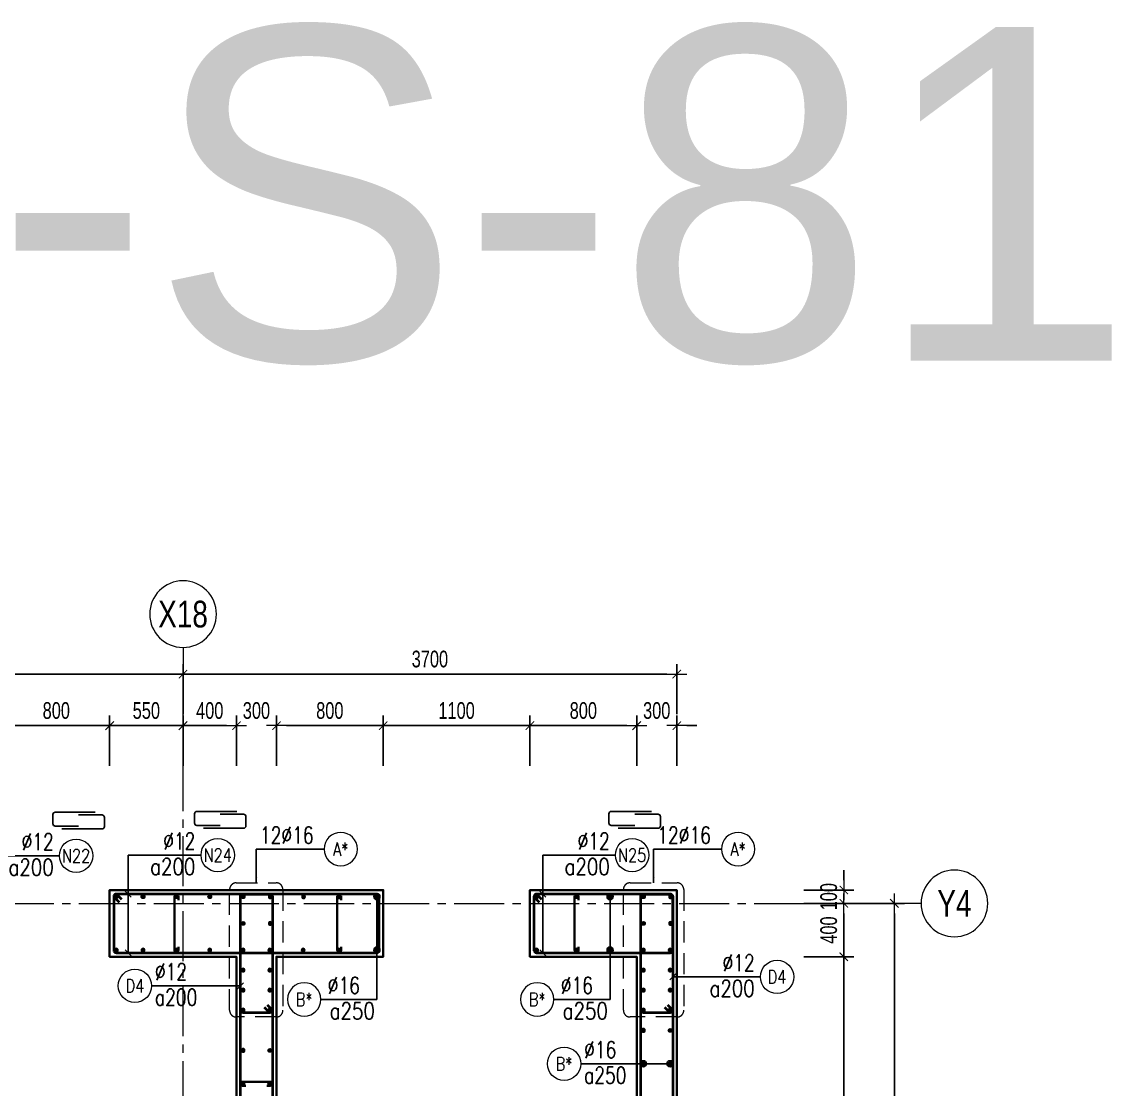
# Model space of a CAD drawing. Header units: millimetres. Extents: x 738475 to 1279438, y -34239 to 156422.
# Drawn here: x 1072451 to 1080688, y 71179 to 79174 of the extents above; entities that cross this region are included whole.
import ezdxf
from ezdxf.enums import TextEntityAlignment as Align

# ---------------------------------------------------------------- set-up
doc = ezdxf.new("R2010")
doc.units = ezdxf.units.MM
doc.header["$MEASUREMENT"] = 0
for name, pattern in [('HIDDEN2', [4.7625, 3.175, -1.5875]), ('HT_Dim Grid$0$CENTER2', [1.125, 0.75, -0.125, 0.125, -0.125]), ('HT_Grid$0$CENTER2', [1.125, 0.75, -0.125, 0.125, -0.125])]:
    doc.linetypes.add(name, pattern=pattern)
doc.layers.get('0').update_dxf_attribs({"lineweight": 20})
doc.layers.get('Defpoints').update_dxf_attribs({"color": 151, "lineweight": 9})
for name, color, linetype, lineweight in [('HT_Dim Grid$0$NDC_S_AXIS', 5, 'HT_Dim Grid$0$CENTER2', 13), ('HT_Dim Grid$0$NDC_S_SYMBOL', 1, 'Continuous', 15), ('HT_Dim Grid$0$NDC_S_TEXT SYMBOL', 7, 'Continuous', 20), ('HT_Grid$0$NDC_S_AXIS', 5, 'HT_Grid$0$CENTER2', 13), ('KC-LEADER', 153, 'Continuous', 18), ('KC-THEP', 6, 'Continuous', 40), ('NDC_S_DIM', 1, 'Continuous', 15), ('NDC_S_ENG TEXT', 2, 'Continuous', 20), ('NDC_S_HIDDEN', 8, 'HIDDEN2', 13), ('NDC_S_LEADER', 1, 'Continuous', 15), ('NDC_S_REBAR', 4, 'Continuous', 35), ('NDC_S_STIRRUP', 4, 'Continuous', 40), ('NDC_S_VN TEXT', 7, 'Continuous', 20), ('NDC_S_WALL', 6, 'Continuous', 35)]:
    doc.layers.add(name, color=color, linetype=linetype, lineweight=lineweight)
doc.layers.add('Leader', color=6, linetype='Continuous')
doc.layers.add('Ligature', color=1, linetype='Continuous')
doc.styles.add('HT_Dim Grid$0$NDC_ANNO', font='', dxfattribs={"width": 0.8})
doc.styles.add('NDC_DIM', font='', dxfattribs={"width": 0.75})
doc.styles.add('NDC_EN TXT', font='romans.shx', dxfattribs={"width": 0.8})
doc.styles.get("Standard").update_dxf_attribs({"font": 'arial.ttf'})
doc.styles.get('HT_Dim Grid$0$NDC_ANNO').set_extended_font_data('Dotum')
doc.styles.get('NDC_DIM').set_extended_font_data('Dotum')
doc.dimstyles.new('NDC_dim_30', dxfattribs={"dimscale": 30, "dimtxt": 2.5, "dimasz": 1.5, "dimexe": 1.5, "dimexo": 2.5, "dimgap": 1, "dimtad": 1, "dimdec": 0, "dimzin": 0, "dimdsep": 46, "dimtxsty": 'NDC_DIM', "dimblk": 'DIMMARK', "dimcen": 0.09, "dimdle": 1.2, "dimclrd": 1, "dimclre": 1, "dimclrt": 3, "dimadec": 0, "dimazin": 0, "dimtfac": 1, "dimtdec": 0, "dimtix": 1, "dimtofl": 0, "dimtmove": 0, "dimatfit": 3, "dimfxl": 6, "dimfxlon": 1, "dimtolj": 1, "dimtzin": 0, "dimarcsym": 0})
doc.dimstyles.new('NDC_dim_50', dxfattribs={"dimscale": 50, "dimtxt": 2.5, "dimasz": 1.5, "dimexe": 1.5, "dimexo": 2.5, "dimgap": 1, "dimtad": 1, "dimdec": 0, "dimzin": 0, "dimdsep": 46, "dimtxsty": 'NDC_DIM', "dimblk": 'DIMMARK', "dimcen": 0.09, "dimdle": 1.2, "dimclrd": 1, "dimclre": 1, "dimclrt": 3, "dimadec": 0, "dimazin": 0, "dimtfac": 1, "dimtdec": 0, "dimtix": 1, "dimtofl": 0, "dimtmove": 0, "dimatfit": 3, "dimfxl": 6, "dimfxlon": 1, "dimtolj": 1, "dimtzin": 0, "dimarcsym": 0})

# ---------------------------------------------------------------- blocks, each defined once
blk = doc.blocks.new('THEP')
at = {"layer": 'KC-LEADER', "color": 6}
blk.add_circle((0, 0), 14, dxfattribs=at)
at = {"layer": 'KC-THEP'}
for p, q in [((-14, 0), (14, 0)), ((9.9, 9.9), (-9.9, -9.9)), ((-9.9, 9.9), (9.9, -9.9)), ((0, 14), (0, -14))]:
    blk.add_line(p, q, dxfattribs=at)
blk = doc.blocks.new('DIMMARK')
at = {"layer": 'NDC_S_DIM', "color": 1}
blk.add_line((-1.5, 0), (1, 0), dxfattribs=at)
at = {"layer": 'NDC_S_DIM', "color": 2, "const_width": 0.1}
blk.add_lwpolyline([(-0.42, -0.42), (0.42, 0.42)], dxfattribs=at)
blk = doc.blocks.new('*U13')
blk.add_circle((-2.5, 0), 2.5)
at = {"layer": 'NDC_S_VN TEXT', "color": 3, "style": 'NDC_EN TXT', "width": 0.75}
blk.add_attdef('DK1', (0.5, 0.85), '', height=2.5, dxfattribs=at)
at = {"layer": 'NDC_S_VN TEXT', "color": 7, "style": 'NDC_EN TXT', "width": 0.8}
blk.add_attdef('SH2', text='', height=2, dxfattribs=at).set_placement((-2.5, 0), align=Align.MIDDLE)
blk = doc.blocks.new('*U10')
blk.add_circle((2.5, 0), 2.5)
at = {"layer": 'NDC_S_VN TEXT', "color": 3, "style": 'NDC_EN TXT'}
for tag, width, p in [('DK2', 0.75, (-0.85, 0.85)), ('KC2', 0.8, (-0.85, -2.97))]:
    blk.add_attdef(tag, text='', height=2.5, dxfattribs=dict(at, width=width)).set_placement(p, align=Align.RIGHT)
at = {"layer": 'NDC_S_VN TEXT', "color": 7, "style": 'NDC_EN TXT', "width": 0.8}
blk.add_attdef('SH3', text='', height=2, dxfattribs=at).set_placement((2.5, 0), align=Align.MIDDLE)
blk = doc.blocks.new('*U11')
blk.add_circle((-2.5, 0), 2.5)
at = {"layer": 'NDC_S_VN TEXT', "color": 3, "style": 'NDC_EN TXT', "width": 0.75}
for tag, p in [('DK1', (0.5, 0.85)), ('KC1', (0.5, -2.97))]:
    blk.add_attdef(tag, p, '', height=2.5, dxfattribs=at)
at = {"layer": 'NDC_S_VN TEXT', "color": 7, "style": 'NDC_EN TXT', "width": 0.8}
blk.add_attdef('SH2', text='', height=2, dxfattribs=at).set_placement((-2.5, 0), align=Align.MIDDLE)
blk = doc.blocks.new('*D662')
at = {"layer": 'Defpoints', "color": 0, "transparency": 16777216}
for p in [(1073658.2, 74287.6), (1073658.2, 73384.5), (1063069.3, 72590.3)]:
    blk.add_point(p, dxfattribs=at)
at = {"layer": 'NDC_S_DIM', "color": 1, "lineweight": -2, "transparency": 16777216}
for p, q in [((1063069.3, 73987.6), (1063069.3, 74362.6)), ((1073658.2, 73987.6), (1073658.2, 74362.6)), ((1063144.3, 74287.6), (1073583.2, 74287.6))]:
    blk.add_line(p, q, dxfattribs=at)
at = {"layer": 'NDC_S_DIM', "color": 1, "lineweight": -2, "transparency": 16777216, "xscale": 75, "yscale": 75, "zscale": 75, "rotation": 180}
blk.add_blockref('DIMMARK', (1063069.3, 74287.6), dxfattribs=at)
at = {"layer": 'NDC_S_DIM', "color": 1, "lineweight": -2, "transparency": 16777216, "xscale": 75, "yscale": 75, "zscale": 75}
blk.add_blockref('DIMMARK', (1073658.2, 74287.6), dxfattribs=at)
at = {"layer": 'NDC_S_DIM', "color": 3, "transparency": 16777216, "insert": (1068363.8, 74400.1), "char_height": 125, "attachment_point": 5, "style": 'NDC_DIM'}
blk.add_mtext('\\A1;10589', dxfattribs=at)
blk = doc.blocks.new('*D663')
at = {"layer": 'Defpoints', "color": 0, "transparency": 16777216}
for p in [(1077358.2, 72670), (1078610, 72670), (1077358.2, 72570)]:
    blk.add_point(p, dxfattribs=at)
at = {"layer": 'NDC_S_DIM', "color": 1, "lineweight": -2, "transparency": 16777216}
for p, q in [((1078610, 72745), (1078610, 72820)), ((1078310, 72670), (1078685, 72670)), ((1078310, 72570), (1078685, 72570)), ((1078610, 72495), (1078610, 72420))]:
    blk.add_line(p, q, dxfattribs=at)
at = {"layer": 'NDC_S_DIM', "color": 1, "lineweight": -2, "transparency": 16777216, "xscale": 75, "yscale": 75, "zscale": 75}
for p, rotation in [((1078610, 72670), 270), ((1078610, 72570), 90)]:
    blk.add_blockref('DIMMARK', p, dxfattribs=dict(at, rotation=rotation))
at = {"layer": 'NDC_S_DIM', "color": 3, "transparency": 16777216, "insert": (1078497.4, 72620), "char_height": 125, "attachment_point": 5, "rotation": 90, "style": 'NDC_DIM'}
blk.add_mtext('\\A1;100', dxfattribs=at)
blk = doc.blocks.new('*D664')
at = {"layer": 'Defpoints', "color": 0, "transparency": 16777216}
for p in [(1077358.2, 72570), (1078989.1, 72570), (1077358.2, 63570)]:
    blk.add_point(p, dxfattribs=at)
at = {"layer": 'NDC_S_DIM', "color": 1, "lineweight": -2, "transparency": 16777216}
for p, q in [((1078689.1, 72570), (1079064.1, 72570)), ((1078989.1, 63645), (1078989.1, 72495)), ((1078689.1, 63570), (1079064.1, 63570))]:
    blk.add_line(p, q, dxfattribs=at)
at = {"layer": 'NDC_S_DIM', "color": 1, "lineweight": -2, "transparency": 16777216, "xscale": 75, "yscale": 75, "zscale": 75}
for p, rotation in [((1078989.1, 72570), 90), ((1078989.1, 63570), 270)]:
    blk.add_blockref('DIMMARK', p, dxfattribs=dict(at, rotation=rotation))
at = {"layer": 'NDC_S_DIM', "color": 3, "transparency": 16777216, "insert": (1078876.5, 68070), "char_height": 125, "attachment_point": 5, "rotation": 90, "style": 'NDC_DIM'}
blk.add_mtext('\\A1;9000', dxfattribs=at)
blk = doc.blocks.new('A$C72321851')
at = {"layer": 'Ligature'}
for points in [[(-60.9, -129.3), (-60.9, 170.9, -0.414214), (-43.3, 188.5), (25.8, 188.5, -0.414214), (43.4, 170.9), (43.4, -4.3)], [(-39.7, -4.3), (-39.7, -179.5, 0.414214), (-22.1, -197.1), (47, -197.1, 0.414214), (64.6, -179.5), (64.6, 120.7)]]:
    blk.add_lwpolyline(points, format="xyb", dxfattribs=at)
blk = doc.blocks.new('*D670')
at = {"layer": 'Defpoints', "color": 0, "ltscale": 200, "transparency": 16777216}
for p in [(1073108.2, 73901.7), (1072308.2, 72170), (1073108.2, 72170)]:
    blk.add_point(p, dxfattribs=at)
at = {"layer": 'NDC_S_DIM', "color": 1, "lineweight": -2, "ltscale": 200, "transparency": 16777216}
for p, q in [((1072308.2, 73601.7), (1072308.2, 73976.7)), ((1073108.2, 73601.7), (1073108.2, 73976.7)), ((1072383.2, 73901.7), (1073033.2, 73901.7))]:
    blk.add_line(p, q, dxfattribs=at)
at = {"layer": 'NDC_S_DIM', "color": 1, "lineweight": -2, "ltscale": 200, "transparency": 16777216, "xscale": 75, "yscale": 75, "zscale": 75, "rotation": 180}
blk.add_blockref('DIMMARK', (1072308.2, 73901.7), dxfattribs=at)
at = {"layer": 'NDC_S_DIM', "color": 1, "lineweight": -2, "ltscale": 200, "transparency": 16777216, "xscale": 75, "yscale": 75, "zscale": 75}
blk.add_blockref('DIMMARK', (1073108.2, 73901.7), dxfattribs=at)
at = {"layer": 'NDC_S_DIM', "color": 3, "ltscale": 200, "transparency": 16777216, "insert": (1072708.2, 74014.3), "char_height": 125, "attachment_point": 5, "style": 'NDC_DIM'}
blk.add_mtext('\\A1;800', dxfattribs=at)
blk = doc.blocks.new('*D671')
at = {"layer": 'Defpoints', "color": 0, "ltscale": 200, "transparency": 16777216}
for p in [(1074358.2, 73901.7), (1074058.2, 72170), (1074358.2, 72170)]:
    blk.add_point(p, dxfattribs=at)
at = {"layer": 'NDC_S_DIM', "color": 1, "lineweight": -2, "ltscale": 200, "transparency": 16777216}
for p, q in [((1074058.2, 73601.7), (1074058.2, 73976.7)), ((1074358.2, 73601.7), (1074358.2, 73976.7)), ((1073983.2, 73901.7), (1073908.2, 73901.7)), ((1074433.2, 73901.7), (1074508.2, 73901.7))]:
    blk.add_line(p, q, dxfattribs=at)
at = {"layer": 'NDC_S_DIM', "color": 1, "lineweight": -2, "ltscale": 200, "transparency": 16777216, "xscale": 75, "yscale": 75, "zscale": 75}
blk.add_blockref('DIMMARK', (1074058.2, 73901.7), dxfattribs=at)
at = {"layer": 'NDC_S_DIM', "color": 1, "lineweight": -2, "ltscale": 200, "transparency": 16777216, "xscale": 75, "yscale": 75, "zscale": 75, "rotation": 180}
blk.add_blockref('DIMMARK', (1074358.2, 73901.7), dxfattribs=at)
at = {"layer": 'NDC_S_DIM', "color": 3, "ltscale": 200, "transparency": 16777216, "insert": (1074208.2, 74014.3), "char_height": 125, "attachment_point": 5, "style": 'NDC_DIM'}
blk.add_mtext('\\A1;300', dxfattribs=at)
blk = doc.blocks.new('*D672')
at = {"layer": 'Defpoints', "color": 0, "ltscale": 200, "transparency": 16777216}
for p in [(1075158.2, 73901.7), (1074358.2, 72170), (1075158.2, 72170)]:
    blk.add_point(p, dxfattribs=at)
at = {"layer": 'NDC_S_DIM', "color": 1, "lineweight": -2, "ltscale": 200, "transparency": 16777216}
for p, q in [((1074358.2, 73601.7), (1074358.2, 73976.7)), ((1075158.2, 73601.7), (1075158.2, 73976.7)), ((1074433.2, 73901.7), (1075083.2, 73901.7))]:
    blk.add_line(p, q, dxfattribs=at)
at = {"layer": 'NDC_S_DIM', "color": 1, "lineweight": -2, "ltscale": 200, "transparency": 16777216, "xscale": 75, "yscale": 75, "zscale": 75, "rotation": 180}
blk.add_blockref('DIMMARK', (1074358.2, 73901.7), dxfattribs=at)
at = {"layer": 'NDC_S_DIM', "color": 1, "lineweight": -2, "ltscale": 200, "transparency": 16777216, "xscale": 75, "yscale": 75, "zscale": 75}
blk.add_blockref('DIMMARK', (1075158.2, 73901.7), dxfattribs=at)
at = {"layer": 'NDC_S_DIM', "color": 3, "ltscale": 200, "transparency": 16777216, "insert": (1074758.2, 74014.3), "char_height": 125, "attachment_point": 5, "style": 'NDC_DIM'}
blk.add_mtext('\\A1;800', dxfattribs=at)
blk = doc.blocks.new('*D673')
at = {"layer": 'Defpoints', "color": 0, "ltscale": 200, "transparency": 16777216}
for p in [(1076258.2, 73901.7), (1075158.2, 72170), (1076258.2, 72170)]:
    blk.add_point(p, dxfattribs=at)
at = {"layer": 'NDC_S_DIM', "color": 1, "lineweight": -2, "ltscale": 200, "transparency": 16777216}
for p, q in [((1075158.2, 73601.7), (1075158.2, 73976.7)), ((1076258.2, 73601.7), (1076258.2, 73976.7)), ((1075233.2, 73901.7), (1076183.2, 73901.7))]:
    blk.add_line(p, q, dxfattribs=at)
at = {"layer": 'NDC_S_DIM', "color": 1, "lineweight": -2, "ltscale": 200, "transparency": 16777216, "xscale": 75, "yscale": 75, "zscale": 75, "rotation": 180}
blk.add_blockref('DIMMARK', (1075158.2, 73901.7), dxfattribs=at)
at = {"layer": 'NDC_S_DIM', "color": 1, "lineweight": -2, "ltscale": 200, "transparency": 16777216, "xscale": 75, "yscale": 75, "zscale": 75}
blk.add_blockref('DIMMARK', (1076258.2, 73901.7), dxfattribs=at)
at = {"layer": 'NDC_S_DIM', "color": 3, "ltscale": 200, "transparency": 16777216, "insert": (1075708.2, 74014.3), "char_height": 125, "attachment_point": 5, "style": 'NDC_DIM'}
blk.add_mtext('\\A1;1100', dxfattribs=at)
blk = doc.blocks.new('*D674')
at = {"layer": 'Defpoints', "color": 0, "ltscale": 200, "transparency": 16777216}
for p in [(1077058.2, 73901.7), (1076258.2, 72170), (1077058.2, 72170)]:
    blk.add_point(p, dxfattribs=at)
at = {"layer": 'NDC_S_DIM', "color": 1, "lineweight": -2, "ltscale": 200, "transparency": 16777216}
for p, q in [((1076258.2, 73601.7), (1076258.2, 73976.7)), ((1077058.2, 73601.7), (1077058.2, 73976.7)), ((1076333.2, 73901.7), (1076983.2, 73901.7))]:
    blk.add_line(p, q, dxfattribs=at)
at = {"layer": 'NDC_S_DIM', "color": 1, "lineweight": -2, "ltscale": 200, "transparency": 16777216, "xscale": 75, "yscale": 75, "zscale": 75, "rotation": 180}
blk.add_blockref('DIMMARK', (1076258.2, 73901.7), dxfattribs=at)
at = {"layer": 'NDC_S_DIM', "color": 1, "lineweight": -2, "ltscale": 200, "transparency": 16777216, "xscale": 75, "yscale": 75, "zscale": 75}
blk.add_blockref('DIMMARK', (1077058.2, 73901.7), dxfattribs=at)
at = {"layer": 'NDC_S_DIM', "color": 3, "ltscale": 200, "transparency": 16777216, "insert": (1076658.2, 74014.3), "char_height": 125, "attachment_point": 5, "style": 'NDC_DIM'}
blk.add_mtext('\\A1;800', dxfattribs=at)
blk = doc.blocks.new('*D675')
at = {"layer": 'Defpoints', "color": 0, "ltscale": 200, "transparency": 16777216}
for p in [(1077358.2, 73901.7), (1077058.2, 72170), (1077358.2, 72170)]:
    blk.add_point(p, dxfattribs=at)
at = {"layer": 'NDC_S_DIM', "color": 1, "lineweight": -2, "ltscale": 200, "transparency": 16777216}
for p, q in [((1077058.2, 73601.7), (1077058.2, 73976.7)), ((1077358.2, 73601.7), (1077358.2, 73976.7)), ((1076983.2, 73901.7), (1076908.2, 73901.7)), ((1077433.2, 73901.7), (1077508.2, 73901.7))]:
    blk.add_line(p, q, dxfattribs=at)
at = {"layer": 'NDC_S_DIM', "color": 1, "lineweight": -2, "ltscale": 200, "transparency": 16777216, "xscale": 75, "yscale": 75, "zscale": 75}
blk.add_blockref('DIMMARK', (1077058.2, 73901.7), dxfattribs=at)
at = {"layer": 'NDC_S_DIM', "color": 1, "lineweight": -2, "ltscale": 200, "transparency": 16777216, "xscale": 75, "yscale": 75, "zscale": 75, "rotation": 180}
blk.add_blockref('DIMMARK', (1077358.2, 73901.7), dxfattribs=at)
at = {"layer": 'NDC_S_DIM', "color": 3, "ltscale": 200, "transparency": 16777216, "insert": (1077208.2, 74014.3), "char_height": 125, "attachment_point": 5, "style": 'NDC_DIM'}
blk.add_mtext('\\A1;300', dxfattribs=at)
blk = doc.blocks.new('*U20')
at = {"layer": 'HT_Dim Grid$0$NDC_S_SYMBOL'}
blk.add_line((5, 0), (9, 0), dxfattribs=at)
blk.add_circle((0, 0), 5, dxfattribs=at)
at = {"layer": 'HT_Dim Grid$0$NDC_S_TEXT SYMBOL', "color": 7, "style": 'HT_Dim Grid$0$NDC_ANNO', "width": 0.8}
blk.add_attdef('GRID', text='', height=4, rotation=270, dxfattribs=at).set_placement((0, 0), align=Align.MIDDLE)
blk = doc.blocks.new('*D684')
at = {"layer": 'Defpoints', "color": 0, "ltscale": 200, "transparency": 16777216}
for p in [(1077358.2, 72570), (1077058.2, 72170), (1078610, 72170)]:
    blk.add_point(p, dxfattribs=at)
at = {"layer": 'NDC_S_DIM', "color": 1, "lineweight": -2, "ltscale": 200, "transparency": 16777216}
for p, q in [((1078310, 72570), (1078685, 72570)), ((1078610, 72495), (1078610, 72245)), ((1078310, 72170), (1078685, 72170))]:
    blk.add_line(p, q, dxfattribs=at)
at = {"layer": 'NDC_S_DIM', "color": 1, "lineweight": -2, "ltscale": 200, "transparency": 16777216, "xscale": 75, "yscale": 75, "zscale": 75}
for p, rotation in [((1078610, 72570), 90), ((1078610, 72170), 270)]:
    blk.add_blockref('DIMMARK', p, dxfattribs=dict(at, rotation=rotation))
at = {"layer": 'NDC_S_DIM', "color": 3, "ltscale": 200, "transparency": 16777216, "insert": (1078497.4, 72370), "char_height": 125, "attachment_point": 5, "rotation": 90, "style": 'NDC_DIM'}
blk.add_mtext('\\A1;400', dxfattribs=at)
blk = doc.blocks.new('*D685')
at = {"layer": 'Defpoints', "color": 0, "ltscale": 200, "transparency": 16777216}
for p in [(1077058.2, 72170), (1077058.2, 69670), (1078610, 69670)]:
    blk.add_point(p, dxfattribs=at)
at = {"layer": 'NDC_S_DIM', "color": 1, "lineweight": -2, "ltscale": 200, "transparency": 16777216}
for p, q in [((1078310, 72170), (1078685, 72170)), ((1078610, 72095), (1078610, 69745)), ((1078310, 69670), (1078685, 69670))]:
    blk.add_line(p, q, dxfattribs=at)
at = {"layer": 'NDC_S_DIM', "color": 1, "lineweight": -2, "ltscale": 200, "transparency": 16777216, "xscale": 75, "yscale": 75, "zscale": 75}
for p, rotation in [((1078610, 72170), 90), ((1078610, 69670), 270)]:
    blk.add_blockref('DIMMARK', p, dxfattribs=dict(at, rotation=rotation))
at = {"layer": 'NDC_S_DIM', "color": 3, "ltscale": 200, "transparency": 16777216, "insert": (1078497.4, 70920), "char_height": 125, "attachment_point": 5, "rotation": 90, "style": 'NDC_DIM'}
blk.add_mtext('\\A1;2500', dxfattribs=at)
blk = doc.blocks.new('*U19')
at = {"layer": 'HT_Dim Grid$0$NDC_S_SYMBOL'}
blk.add_line((0, 5), (0, 9), dxfattribs=at)
blk.add_circle((0, 0), 5, dxfattribs=at)
at = {"layer": 'HT_Dim Grid$0$NDC_S_TEXT SYMBOL', "color": 7, "style": 'HT_Dim Grid$0$NDC_ANNO', "width": 0.8}
blk.add_attdef('GRID', text='', height=4, dxfattribs=at).set_placement((0, 0), align=Align.MIDDLE)
blk = doc.blocks.new('*D690')
at = {"layer": 'Defpoints', "color": 0, "ltscale": 200, "transparency": 16777216}
for p in [(1077358.2, 74287.6), (1073658.2, 73384.5), (1077358.2, 72504)]:
    blk.add_point(p, dxfattribs=at)
at = {"layer": 'NDC_S_DIM', "color": 1, "lineweight": -2, "ltscale": 200, "transparency": 16777216}
for p, q in [((1073658.2, 73987.6), (1073658.2, 74362.6)), ((1077358.2, 73987.6), (1077358.2, 74362.6)), ((1073733.2, 74287.6), (1077283.2, 74287.6))]:
    blk.add_line(p, q, dxfattribs=at)
at = {"layer": 'NDC_S_DIM', "color": 1, "lineweight": -2, "ltscale": 200, "transparency": 16777216, "xscale": 75, "yscale": 75, "zscale": 75, "rotation": 180}
blk.add_blockref('DIMMARK', (1073658.2, 74287.6), dxfattribs=at)
at = {"layer": 'NDC_S_DIM', "color": 1, "lineweight": -2, "ltscale": 200, "transparency": 16777216, "xscale": 75, "yscale": 75, "zscale": 75}
blk.add_blockref('DIMMARK', (1077358.2, 74287.6), dxfattribs=at)
at = {"layer": 'NDC_S_DIM', "color": 3, "ltscale": 200, "transparency": 16777216, "insert": (1075508.2, 74400.1), "char_height": 125, "attachment_point": 5, "style": 'NDC_DIM'}
blk.add_mtext('\\A1;3700', dxfattribs=at)
blk = doc.blocks.new('*D691')
at = {"layer": 'Defpoints', "color": 0, "ltscale": 200, "transparency": 16777216}
for p in [(1073658.2, 73901.7), (1073658.2, 73384.5), (1073108.2, 72170)]:
    blk.add_point(p, dxfattribs=at)
at = {"layer": 'NDC_S_DIM', "color": 1, "lineweight": -2, "ltscale": 200, "transparency": 16777216}
for p, q in [((1073108.2, 73601.7), (1073108.2, 73976.7)), ((1073658.2, 73601.7), (1073658.2, 73976.7)), ((1073183.2, 73901.7), (1073583.2, 73901.7))]:
    blk.add_line(p, q, dxfattribs=at)
at = {"layer": 'NDC_S_DIM', "color": 1, "lineweight": -2, "ltscale": 200, "transparency": 16777216, "xscale": 75, "yscale": 75, "zscale": 75, "rotation": 180}
blk.add_blockref('DIMMARK', (1073108.2, 73901.7), dxfattribs=at)
at = {"layer": 'NDC_S_DIM', "color": 1, "lineweight": -2, "ltscale": 200, "transparency": 16777216, "xscale": 75, "yscale": 75, "zscale": 75}
blk.add_blockref('DIMMARK', (1073658.2, 73901.7), dxfattribs=at)
at = {"layer": 'NDC_S_DIM', "color": 3, "ltscale": 200, "transparency": 16777216, "insert": (1073383.2, 74014.3), "char_height": 125, "attachment_point": 5, "style": 'NDC_DIM'}
blk.add_mtext('\\A1;550', dxfattribs=at)
blk = doc.blocks.new('*D692')
at = {"layer": 'Defpoints', "color": 0, "ltscale": 200, "transparency": 16777216}
for p in [(1074058.2, 73901.7), (1074058.2, 73608.9), (1073658.2, 73384.5)]:
    blk.add_point(p, dxfattribs=at)
at = {"layer": 'NDC_S_DIM', "color": 1, "lineweight": -2, "ltscale": 200, "transparency": 16777216}
for p, q in [((1073658.2, 73601.7), (1073658.2, 73976.7)), ((1074058.2, 73733.9), (1074058.2, 73976.7)), ((1073733.2, 73901.7), (1073983.2, 73901.7))]:
    blk.add_line(p, q, dxfattribs=at)
at = {"layer": 'NDC_S_DIM', "color": 1, "lineweight": -2, "ltscale": 200, "transparency": 16777216, "xscale": 75, "yscale": 75, "zscale": 75, "rotation": 180}
blk.add_blockref('DIMMARK', (1073658.2, 73901.7), dxfattribs=at)
at = {"layer": 'NDC_S_DIM', "color": 1, "lineweight": -2, "ltscale": 200, "transparency": 16777216, "xscale": 75, "yscale": 75, "zscale": 75}
blk.add_blockref('DIMMARK', (1074058.2, 73901.7), dxfattribs=at)
at = {"layer": 'NDC_S_DIM', "color": 3, "ltscale": 200, "transparency": 16777216, "insert": (1073858.2, 74014.3), "char_height": 125, "attachment_point": 5, "style": 'NDC_DIM'}
blk.add_mtext('\\A1;400', dxfattribs=at)

msp = doc.modelspace()

# ---------------------------------------------------------------- linework, layer by layer
at = {"layer": 'HT_Grid$0$NDC_S_AXIS', "ltscale": 500}
for p, q in [((1073658.224, 62011.44), (1073658.224, 74287.554)), ((1061064.426, 72570.011), (1078989.134, 72570.011))]:
    msp.add_line(p, q, dxfattribs=at)
at = {"layer": 'NDC_S_HIDDEN', "ltscale": 50}
for points in [[(1074057.064, 72723.838), (1074356.664, 72723.838, -0.41421356), (1074406.664, 72673.838), (1074406.664, 71768.613, -0.41421356), (1074356.664, 71718.613), (1074057.064, 71718.613, -0.41421356), (1074007.064, 71768.613), (1074007.064, 72673.838, -0.41421356)], [(1077008.224, 72723.838), (1077360.876, 72723.838, -0.41421356), (1077410.876, 72673.838), (1077410.876, 71768.613, -0.41421356), (1077360.876, 71718.613), (1077008.224, 71718.613, -0.41421356), (1076958.224, 71768.613), (1076958.224, 72673.838, -0.41421356)]]:
    msp.add_lwpolyline(points, format="xyb", close=True, dxfattribs=at)
at = {"layer": 'NDC_S_REBAR'}
for points in [[(1073622.914, 72594.465), (1073622.914, 72619.465, 1), (1073592.914, 72619.465), (1073592.914, 72219.465, 1), (1073622.914, 72219.465), (1073622.914, 72244.465)], [(1074843.84, 72594.465), (1074843.84, 72619.465, 1), (1074813.84, 72619.465), (1074813.84, 72219.465, 1), (1074843.84, 72219.465), (1074843.84, 72244.465)], [(1076622.914, 72594.465), (1076622.914, 72619.465, 1), (1076592.914, 72619.465), (1076592.914, 72219.465, 1), (1076622.914, 72219.465), (1076622.914, 72244.465)], [(1074129.651, 71203.464), (1074104.651, 71203.464, -1), (1074104.651, 71233.464), (1074311.675, 71233.464, -1), (1074311.675, 71203.464), (1074286.675, 71203.464)]]:
    msp.add_lwpolyline(points, format="xyb", dxfattribs=at)
at = {"layer": 'NDC_S_STIRRUP'}
for points in [[(1073198.224, 72600.011), (1073158.224, 72640.011, 0.41421356), (1073138.224, 72620.011), (1073138.224, 72220.011, 0.41421356), (1073158.224, 72200.011), (1075108.224, 72200.011, 0.41421356), (1075128.224, 72220.011), (1075128.224, 72620.011, 0.41421356), (1075108.224, 72640.011), (1073158.224, 72640.011, 0.41421356), (1073138.224, 72620.011), (1073178.224, 72580.011)], [(1074288.224, 63560.011), (1074328.224, 63520.011, -0.41421356), (1074308.224, 63500.011), (1074108.224, 63500.011, -0.41421356), (1074088.224, 63520.011), (1074088.224, 72620.011, -0.41421356), (1074108.224, 72640.011), (1074308.224, 72640.011, -0.41421356), (1074328.224, 72620.011), (1074328.224, 63520.011, -0.41421356), (1074308.224, 63500.011), (1074268.224, 63540.011)], [(1074288.335, 71810.011), (1074328.335, 71770.011, -0.41421356), (1074308.335, 71750.011), (1074108.335, 71750.011, -0.41421356), (1074088.335, 71770.011), (1074088.224, 72620.011, -0.41421356), (1074108.224, 72640.011), (1074308.224, 72640.011, -0.41421356), (1074328.224, 72620.011), (1074328.335, 71770.011, -0.41421356), (1074308.335, 71750.011), (1074268.335, 71790.011)], [(1076348.224, 72600.011), (1076308.224, 72640.011, 0.41421356), (1076288.224, 72620.011), (1076288.224, 72220.011, 0.41421356), (1076308.224, 72200.011), (1077308.224, 72200.011, 0.41421356), (1077328.224, 72220.011), (1077328.224, 72620.011, 0.41421356), (1077308.224, 72640.011), (1076308.224, 72640.011, 0.41421356), (1076288.224, 72620.011), (1076328.224, 72580.011)], [(1077288.224, 68810.011), (1077328.224, 68770.011, -0.41421356), (1077308.224, 68750.011), (1077108.224, 68750.011, -0.41421356), (1077088.224, 68770.011), (1077088.224, 72620.011, -0.41421356), (1077108.224, 72640.011), (1077308.224, 72640.011, -0.41421356), (1077328.224, 72620.011), (1077328.224, 68770.011, -0.41421356), (1077308.224, 68750.011), (1077268.224, 68790.011)], [(1077288.335, 71810.011), (1077328.335, 71770.011, -0.41421356), (1077308.335, 71750.011), (1077108.335, 71750.011, -0.41421356), (1077088.335, 71770.011), (1077088.224, 72620.011, -0.41421356), (1077108.224, 72640.011), (1077308.224, 72640.011, -0.41421356), (1077328.224, 72620.011), (1077328.335, 71770.011, -0.41421356), (1077308.335, 71750.011), (1077268.335, 71790.011)]]:
    msp.add_lwpolyline(points, format="xyb", dxfattribs=at)
at = {"layer": 'NDC_S_WALL'}
msp.add_lwpolyline([(1069758.224, 63470.011), (1077358.224, 63470.011), (1077358.224, 64620.011), (1077058.224, 64620.011), (1077058.224, 63970.011), (1074358.224, 63970.011), (1074358.224, 69370.011), (1077058.224, 69370.011), (1077058.224, 68720.011), (1077358.224, 68720.011), (1077358.224, 72670.011), (1076258.224, 72670.011), (1076258.224, 72170.011), (1077058.224, 72170.011), (1077058.224, 69670.011), (1074358.224, 69670.011), (1074358.224, 72170.011), (1075158.224, 72170.011), (1075158.224, 72670.011), (1073108.224, 72670.011), (1073108.224, 72170.011), (1074058.224, 72170.011), (1074058.224, 70270.011), (1071258.224, 70270.011)], dxfattribs=at)

# ---------------------------------------------------------------- block references
at = {"layer": 'HT_Dim Grid$0$NDC_S_AXIS'}
ref = msp.add_blockref('*U19', (1073658.224, 74737.554), dxfattribs=dict(at, xscale=-50, yscale=50, zscale=50, rotation=180))
ref.add_attrib('GRID', 'X18', dxfattribs={"layer": 'HT_Dim Grid$0$NDC_S_TEXT SYMBOL', "color": 7, "height": 200, "style": 'HT_Dim Grid$0$NDC_ANNO', "width": 0.8}).set_placement((1073658.224, 74737.554), align=Align.MIDDLE)
ref = msp.add_blockref('*U20', (1079439.134, 72570.011), dxfattribs=dict(at, xscale=-50, yscale=50, zscale=50))
ref.add_attrib('GRID', 'Y4', dxfattribs={"layer": 'HT_Dim Grid$0$NDC_S_TEXT SYMBOL', "color": 7, "height": 200, "style": 'HT_Dim Grid$0$NDC_ANNO', "width": 0.8}).set_placement((1079439.134, 72570.011), align=Align.MIDDLE)
at = {"layer": 'KC-THEP'}
for p, rotation in [((1073158.224, 72620.011), 9.668564436380946), ((1073358.224, 72620.011), 9.668564436380946), ((1073608.224, 72620.011), 9.668564436380946), ((1073858.224, 72620.011), 9.668564436380946), ((1074108.224, 72620.011), 9.668564436380946), ((1076308.224, 72620.011), 9.668564436380946), ((1076608.224, 72620.011), 9.668564436380946), ((1076858.224, 72620.011), 9.668564436380946), ((1077108.224, 72620.011), 9.668564436380946), ((1074108.224, 72419.619), 9.668564436380946), ((1077108.224, 72420.011), 9.668564436380946), ((1077308.196, 71618.163), 9.66856443638095), ((1074308.196, 71468.163), 9.66856443638095), ((1077308.196, 71368.163), 9.66856443638095), ((1074308.196, 71218.163), 9.66856443638095)]:
    msp.add_blockref('THEP', p, dxfattribs=dict(at, rotation=rotation))
at = {"layer": 'KC-THEP', "xscale": -1, "rotation": 170.331435563619}
for p in [(1074311.736, 72620.011), (1074561.736, 72620.011), (1074829.151, 72620.011), (1075111.736, 72620.011), (1077311.736, 72620.011), (1074311.736, 72419.619), (1077311.736, 72420.011), (1073158.224, 72220.011), (1073358.224, 72220.011), (1073608.224, 72220.011), (1073858.224, 72220.011), (1074108.224, 72220.011), (1074308.224, 72220.011), (1074558.224, 72220.011), (1074825.639, 72220.011), (1075108.224, 72220.011), (1076308.224, 72220.011), (1076608.224, 72220.011), (1076858.224, 72220.011), (1077108.224, 72220.011), (1077308.224, 72220.011), (1074108.224, 72070.011), (1074308.224, 72070.011), (1077108.224, 72070.011), (1077308.224, 72070.011), (1074108.224, 71920.011), (1074308.224, 71920.011), (1077108.224, 71920.011), (1077308.224, 71920.011), (1074108.224, 71770.011), (1074308.224, 71770.011), (1077108.224, 71770.011), (1077308.224, 71770.011), (1077108.224, 71618.464), (1074108.224, 71468.464), (1077108.224, 71368.464), (1074108.224, 71218.464)]:
    msp.add_blockref('THEP', p, dxfattribs=at)
at = {"layer": 'Leader', "xscale": -1, "rotation": 270.0000000000001}
for p in [(1072880.033, 73188.837), (1073941.407, 73193.971), (1077047.373, 73193.971)]:
    msp.add_blockref('A$C72321851', p, dxfattribs=at)
at = {"layer": 'NDC_S_VN TEXT'}
ref = msp.add_blockref('*U13', (1074715.098, 72976.561), dxfattribs=dict(at, xscale=-50, yscale=50, zscale=50))
ref.add_attrib('SH2', 'A*', dxfattribs={"color": 7, "height": 100, "style": 'NDC_EN TXT', "width": 0.8}).set_placement((1074840.098, 72976.561), align=Align.MIDDLE)
ref.add_attrib('DK1', '12%%C16', (1074234.741, 73018.836), dxfattribs={"color": 3, "height": 125, "style": 'NDC_EN TXT', "width": 0.75})
ref = msp.add_blockref('*U13', (1077692.785, 72976.561), dxfattribs=dict(at, xscale=-50, yscale=50, zscale=50))
ref.add_attrib('SH2', 'A*', dxfattribs={"color": 7, "height": 100, "style": 'NDC_EN TXT', "width": 0.8}).set_placement((1077817.785, 72976.561), align=Align.MIDDLE)
ref.add_attrib('DK1', '12%%C16', (1077212.427, 73018.836), dxfattribs={"color": 3, "height": 125, "style": 'NDC_EN TXT', "width": 0.75})
at = {"layer": 'NDC_S_VN TEXT', "xscale": 50, "yscale": 50, "zscale": 50}
for name, p, values in [('*U10', (1072731.454, 72926.786), {'SH3': 'N22', 'DK2': '%%C12', 'KC2': 'a200'}), ('*U10', (1073792.829, 72931.919), {'SH3': 'N24', 'DK2': '%%C12', 'KC2': 'a200'}), ('*U10', (1076898.795, 72931.919), {'SH3': 'N25', 'DK2': '%%C12', 'KC2': 'a200'}), ('*U10', (1077984.978, 72018.895), {'SH3': 'D4', 'DK2': '%%C12', 'KC2': 'a200'}), ('*U11', (1073422.374, 71952.153), {'SH2': 'D4', 'DK1': '%%C12', 'KC1': 'a200'}), ('*U11', (1076638.98, 71368.253), {'SH2': 'B*', 'DK1': '%%C16', 'KC1': 'a250'})]:
    msp.add_blockref(name, p, dxfattribs=at).add_auto_attribs(values)
at = {"layer": 'NDC_S_VN TEXT'}
ref = msp.add_blockref('*U10', (1074691.125, 71850.768), dxfattribs=dict(at, xscale=-50, yscale=50, zscale=50))
ref.add_attrib('SH3', 'B*', dxfattribs={"color": 7, "height": 100, "style": 'NDC_EN TXT', "width": 0.8}).set_placement((1074566.125, 71850.768), align=Align.MIDDLE)
ref.add_attrib('DK2', '%%C16', dxfattribs={"color": 3, "height": 125, "style": 'NDC_EN TXT', "width": 0.75}).set_placement((1074983.625, 71893.043), align=Align.RIGHT)
ref.add_attrib('KC2', 'a250', dxfattribs={"color": 3, "height": 125, "style": 'NDC_EN TXT', "width": 0.8}).set_placement((1075095.53, 71702.14), align=Align.RIGHT)
ref = msp.add_blockref('*U10', (1076437.613, 71850.768), dxfattribs=dict(at, xscale=-50, yscale=50, zscale=50))
ref.add_attrib('SH3', 'B*', dxfattribs={"color": 7, "height": 100, "style": 'NDC_EN TXT', "width": 0.8}).set_placement((1076312.613, 71850.768), align=Align.MIDDLE)
ref.add_attrib('DK2', '%%C16', dxfattribs={"color": 3, "height": 125, "style": 'NDC_EN TXT', "width": 0.75}).set_placement((1076730.113, 71893.043), align=Align.RIGHT)
ref.add_attrib('KC2', 'a250', dxfattribs={"color": 3, "height": 125, "style": 'NDC_EN TXT', "width": 0.8}).set_placement((1076842.017, 71702.14), align=Align.RIGHT)

# ---------------------------------------------------------------- texts
at = {"layer": 'NDC_S_ENG TEXT'}
msp.add_text('PD-S-81.09', height=2500, dxfattribs=at).set_placement((1067398.317, 76636.984))

# ---------------------------------------------------------------- dimensions: what is measured, and where the dimension line sits
at = {"layer": 'NDC_S_DIM'}
dim = msp.add_linear_dim(base=(1073658.224, 74287.554), p1=(1063069.313, 72590.282), p2=(1073658.224, 73384.495), dimstyle='NDC_dim_50', dxfattribs=at)
dim.commit()
dim.dimension.update_dxf_attribs({"geometry": '*D662', "text_midpoint": (1068363.769, 74400.138)})
at = {"layer": 'NDC_S_DIM', "ltscale": 200}
for base, p1, p2, picture, middle in [((1077358.224, 74287.554), (1073658.224, 73384.495), (1077358.224, 72504.002), '*D690', (1075508.224, 74400.138)), ((1073108.224, 73901.686), (1072308.224, 72170.011), (1073108.224, 72170.011), '*D670', (1072708.224, 74014.27)), ((1073658.224, 73901.686), (1073108.224, 72170.011), (1073658.224, 73384.495), '*D691', (1073383.224, 74014.27)), ((1074058.224, 73901.686), (1073658.224, 73384.495), (1074058.224, 73608.936), '*D692', (1073858.224, 74014.27)), ((1074358.224, 73901.686), (1074058.224, 72170.011), (1074358.224, 72170.011), '*D671', (1074208.224, 74014.27)), ((1075158.224, 73901.686), (1074358.224, 72170.011), (1075158.224, 72170.011), '*D672', (1074758.224, 74014.27)), ((1076258.224, 73901.686), (1075158.224, 72170.011), (1076258.224, 72170.011), '*D673', (1075708.224, 74014.27)), ((1077058.224, 73901.686), (1076258.224, 72170.011), (1077058.224, 72170.011), '*D674', (1076658.224, 74014.27)), ((1077358.224, 73901.686), (1077058.224, 72170.011), (1077358.224, 72170.011), '*D675', (1077208.224, 74014.27))]:
    dim = msp.add_linear_dim(base=base, p1=p1, p2=p2, dimstyle='NDC_dim_50', override={"dimtmove": 1}, dxfattribs=at)
    dim.commit()
    dim.dimension.update_dxf_attribs({"geometry": picture, "text_midpoint": middle})
at = {"layer": 'NDC_S_DIM'}
dim = msp.add_linear_dim(base=(1078610.023, 72670.011), p1=(1077358.224, 72570.011), p2=(1077358.224, 72670.011), angle=90, dimstyle='NDC_dim_50', override={"dimtmove": 1}, dxfattribs=at)
dim.commit()
dim.dimension.update_dxf_attribs({"geometry": '*D663', "text_midpoint": (1078497.438, 72620.011)})
at = {"layer": 'NDC_S_DIM', "ltscale": 200}
for base, p1, p2, picture, middle in [((1078610.023, 72170.011), (1077358.224, 72570.011), (1077058.224, 72170.011), '*D684', (1078497.438, 72370.011)), ((1078610.023, 69670.011), (1077058.224, 72170.011), (1077058.224, 69670.011), '*D685', (1078497.438, 70920.011))]:
    dim = msp.add_linear_dim(base=base, p1=p1, p2=p2, angle=90, dimstyle='NDC_dim_50', override={"dimtmove": 1}, dxfattribs=at)
    dim.commit()
    dim.dimension.update_dxf_attribs({"geometry": picture, "text_midpoint": middle})
at = {"layer": 'NDC_S_DIM'}
dim = msp.add_linear_dim(base=(1078989.134, 72570.011), p1=(1077358.224, 63570.011), p2=(1077358.224, 72570.011), angle=90, dimstyle='NDC_dim_50', dxfattribs=at)
dim.commit()
dim.dimension.update_dxf_attribs({"geometry": '*D664', "text_midpoint": (1078876.549, 68070.011)})

# ---------------------------------------------------------------- leaders
at = {"layer": 'NDC_S_LEADER'}
for points, override in [([(1072186.716, 72194.877), (1072186.716, 72926.605), (1072731.454, 72926.605)], {"dimtad": 0, "dimldrblk": 'Oblique'}), ([(1072186.716, 72634.877), (1072186.716, 72926.605), (1072731.454, 72926.605)], {"dimtad": 0, "dimldrblk": 'Oblique'}), ([(1073248.09, 72200.011), (1073248.09, 72931.738), (1073792.829, 72931.738)], {"dimtad": 0, "dimldrblk": 'Oblique'}), ([(1073248.09, 72640.011), (1073248.09, 72931.738), (1073792.829, 72931.738)], {"dimtad": 0, "dimldrblk": 'Oblique'}), ([(1074206.864, 72723.838), (1074206.864, 72976.561), (1074715.098, 72976.561)], {"dimtad": 0}), ([(1076354.056, 72200.011), (1076354.056, 72931.738), (1076898.795, 72931.738)], {"dimtad": 0, "dimldrblk": 'Oblique'}), ([(1076354.056, 72640.011), (1076354.056, 72931.738), (1076898.795, 72931.738)], {"dimtad": 0, "dimldrblk": 'Oblique'}), ([(1077184.55, 72723.838), (1077184.55, 72976.561), (1077692.785, 72976.561)], {"dimtad": 0}), ([(1075111.736, 72620.48), (1075111.736, 71850.587), (1074691.125, 71850.587)], {"dimgap": 1, "dimtad": 0, "dimldrblk": 'Origin'}), ([(1076858.224, 72620.48), (1076858.224, 71850.587), (1076437.613, 71850.587)], {"dimgap": 1, "dimtad": 0, "dimldrblk": 'Origin'}), ([(1075111.736, 72220.48), (1075111.736, 71850.587), (1074691.125, 71850.587)], {"dimgap": 1, "dimtad": 0, "dimldrblk": 'Origin'}), ([(1076858.224, 72220.48), (1076858.224, 71850.587), (1076437.613, 71850.587)], {"dimgap": 1, "dimtad": 0, "dimldrblk": 'Origin'}), ([(1077328.224, 72018.895), (1077984.978, 72018.895)], {"dimtad": 0, "dimldrblk": 'Oblique'}), ([(1074088.311, 71952.153), (1073420.3, 71952.153)], {"dimtad": 0, "dimldrblk": 'Oblique'}), ([(1077307.899, 71368.554), (1076638.98, 71368.253)], {"dimtad": 0, "dimldrblk": 'Origin'}), ([(1077107.927, 71368.253), (1076638.98, 71368.253)], {"dimtad": 0, "dimldrblk": 'Origin'})]:
    msp.add_leader(points, dimstyle='NDC_dim_30', override=override, dxfattribs=at)

doc.saveas('drawing.dxf')
